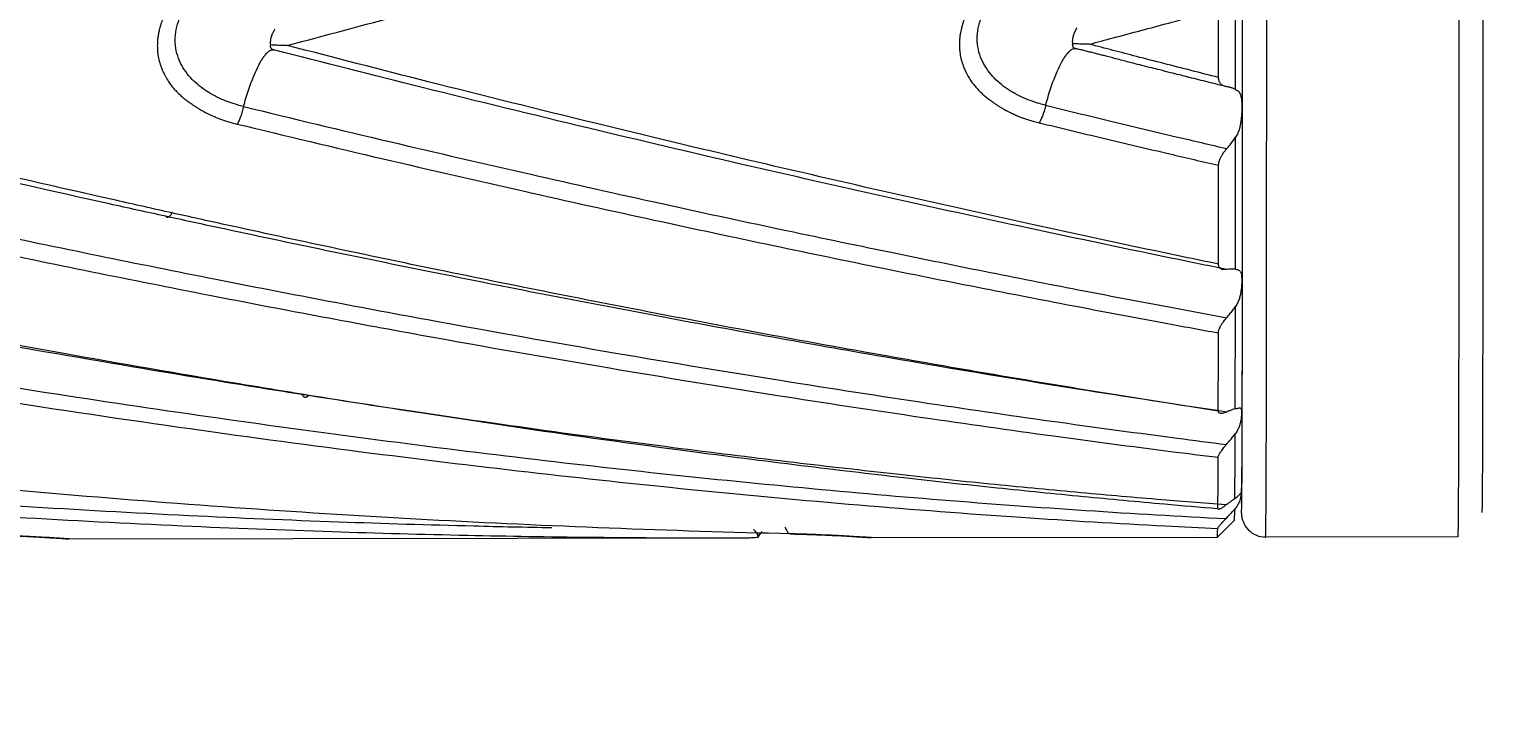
# Model space of a CAD drawing. Extents: x 16539 to 19738, y -91 to 2224.
# Drawn here: x 17738.99 to 17757.2, y 1903.74 to 1912.19 of the extents above; entities that cross this region are included whole.
import ezdxf

# ---------------------------------------------------------------- set-up
doc = ezdxf.new("R2010")
doc.units = 0
doc.header["$LTSCALE"] = 10
doc.header["$MEASUREMENT"] = 0
doc.header["$PDMODE"] = 3
doc.header["$PDSIZE"] = -10
doc.layers.get('0').update_dxf_attribs({"linetype": 'CONTINUOUS'})
doc.layers.get('DEFPOINTS').update_dxf_attribs({"linetype": 'CONTINUOUS'})
doc.layers.add('1', color=7, linetype='CONTINUOUS')
doc.styles.add('Daelim Dimension', font='NanumGothic.ttf')
doc.dimstyles.new('DEFAULT', dxfattribs={"dimscale": 2, "dimtxt": 2, "dimasz": 2, "dimexe": 0, "dimexo": 2, "dimgap": 1, "dimtad": 1, "dimdec": 1, "dimzin": 9, "dimdsep": 46, "dimtxsty": 'Daelim Dimension', "dimcen": 0.5, "dimclrd": 5, "dimclre": 5, "dimclrt": 256, "dimadec": 1, "dimazin": 0, "dimtfac": 1, "dimtdec": 1, "dimtix": 1, "dimtmove": 0, "dimatfit": 3, "dimfxl": 1, "dimtolj": 1, "dimtzin": 1, "dimlwd": 9, "dimlwe": 9, "dimarcsym": 0})

# ---------------------------------------------------------------- blocks, each defined once
blk = doc.blocks.new('*D22')
at = {"color": 5, "lineweight": 9, "ltscale": 0.5, "transparency": 16777216}
for p, q in [((17622.78, 2064.783), (18054.86, 2064.783)), ((18052.86, 1462.432), (18052.86, 2056.783)), ((17517.576, 1454.432), (18054.86, 1454.432))]:
    blk.add_line(p, q, dxfattribs=at)
at = {"color": 5, "ltscale": 0.5, "transparency": 16777216}
for points in [[(18051.527, 2056.783), (18054.193, 2056.783), (18052.86, 2064.783)], [(18051.527, 1462.432), (18054.193, 1462.432), (18052.86, 1454.432)]]:
    blk.add_solid(points, dxfattribs=at)
at = {"layer": 'DEFPOINTS', "color": 0, "ltscale": 0.5, "transparency": 16777216}
for p in [(17618.78, 2064.783), (18052.86, 2064.783), (17513.576, 1454.432)]:
    blk.add_point(p, dxfattribs=at)
at = {"color": 7, "ltscale": 0.5, "transparency": 16777216, "insert": (18039.973, 1759.608), "char_height": 20, "attachment_point": 5, "rotation": 90, "style": 'Daelim Dimension'}
blk.add_mtext('\\A1;610', dxfattribs=at)
blk = doc.blocks.new('*D25')
at = {"color": 5, "lineweight": 9, "ltscale": 0.5, "transparency": 16777216}
for p, q in [((17262.108, 1902.579), (17262.108, 1410.458)), ((17757.109, 1902.161), (17757.109, 1410.458)), ((17270.108, 1412.458), (17749.109, 1412.458))]:
    blk.add_line(p, q, dxfattribs=at)
at = {"color": 5, "ltscale": 0.5, "transparency": 16777216}
for points in [[(17270.108, 1413.791), (17270.108, 1411.125), (17262.108, 1412.458)], [(17749.109, 1413.791), (17749.109, 1411.125), (17757.109, 1412.458)]]:
    blk.add_solid(points, dxfattribs=at)
at = {"layer": 'DEFPOINTS', "color": 0, "ltscale": 0.5, "transparency": 16777216}
for p in [(17262.108, 1906.579), (17757.109, 1906.161), (17757.109, 1412.458)]:
    blk.add_point(p, dxfattribs=at)
at = {"color": 7, "ltscale": 0.5, "transparency": 16777216, "insert": (17509.609, 1425.345), "char_height": 20, "attachment_point": 5, "style": 'Daelim Dimension'}
blk.add_mtext('\\A1;495', dxfattribs=at)
blk = doc.blocks.new('*D27')
at = {"color": 5, "lineweight": 9, "ltscale": 0.5, "transparency": 16777216}
for p, q in [((17546.676, 2064.9), (17895.751, 2064.9)), ((17893.751, 1615.973), (17893.751, 2056.9)), ((17517.701, 1607.973), (17895.751, 1607.973))]:
    blk.add_line(p, q, dxfattribs=at)
at = {"color": 5, "ltscale": 0.5, "transparency": 16777216}
for points in [[(17892.418, 2056.9), (17895.085, 2056.9), (17893.751, 2064.9)], [(17892.418, 1615.973), (17895.085, 1615.973), (17893.751, 1607.973)]]:
    blk.add_solid(points, dxfattribs=at)
at = {"layer": 'DEFPOINTS', "color": 0, "ltscale": 0.5, "transparency": 16777216}
for p in [(17542.676, 2064.9), (17893.751, 2064.9), (17513.701, 1607.973)]:
    blk.add_point(p, dxfattribs=at)
at = {"color": 7, "ltscale": 0.5, "transparency": 16777216, "insert": (17880.979, 1836.436), "char_height": 20, "attachment_point": 5, "rotation": 90, "style": 'Daelim Dimension'}
blk.add_mtext('\\A1;457', dxfattribs=at)

msp = doc.modelspace()

# ---------------------------------------------------------------- linework, layer by layer
at = {"layer": '1', "color": 7, "linetype": 'Continuous', "lineweight": 18}
for p, q in [((17753.81, 1905.856), (17754.021, 1906.068)), ((17749.492, 1905.849), (17753.81, 1905.856)), ((17754.409, 1905.857), (17754.41, 1905.856)), ((17756.81, 1905.86), (17754.41, 1905.856)), ((17739.492, 1905.833), (17747.87, 1905.846))]:
    msp.add_line(p, q, dxfattribs=at)
for centre, major_axis, ratio, start_param, end_param in [((17754.376, 1926.856), (-0.033, 21), 0.00156, 3.141593, 6.276937), ((17756.776, 1926.86), (0.033, -21), 0.00156, 0.004399, 3.141593), ((17754.076, 1926.856), (-0.033, 20.7), 0.00156, 3.141593, 6.276937), ((17757.076, 1926.861), (-0.033, 20.7), 0.00156, 3.145991, 6.283185), ((17754.076, 1926.856), (0.033, -20.576), 0.00156, 6.146373, 9.287966), ((17753.988, 1926.856), (0.033, -20.788), 0.00156, 0.735309, 0.835482), ((17753.776, 1926.855), (0.033, -21), 0.00156, 0.756829, 0.813962), ((17741.862, 1911.206), (0.184, 0.727), 0.256178, 0.784707, 1.177406), ((17751.862, 1911.222), (0.184, 0.727), 0.256178, 0.784707, 1.177406), ((17753.988, 1926.856), (0.033, -20.788), 0.00156, 0.555708, 0.691422), ((17753.776, 1926.855), (0.033, -21), 0.00156, 0.577401, 0.677433), ((17753.988, 1926.856), (0.033, -20.788), 0.00156, 0.367383, 0.511664), ((17753.776, 1926.855), (0.033, -21), 0.00156, 0.389505, 0.497727), ((17753.988, 1926.856), (0.033, -20.788), 0.00156, 0.160511, 0.322926), ((17753.776, 1926.855), (0.033, -21), 0.00156, 0.183533, 0.309091), ((17753.988, 1926.856), (0.033, -20.788), 0.00156, 6.283183, 6.398319), ((17754.076, 1926.856), (0.033, -20.7), 0.00156, 6.276937, 6.283185), ((17754.409, 1906.156), (0, 0.3), 0.999999, 1.570796, 3.141593), ((17757.076, 1926.861), (0.033, -20.7), 0.00156, 0, 0.004399), ((17753.776, 1926.855), (0.033, -21), 0.00156, 6.283183, 6.384675), ((17756.776, 1926.86), (0.033, -21), 0.00156, 0, 0.004399)]:
    msp.add_ellipse(centre, major_axis=major_axis, ratio=ratio, start_param=start_param, end_param=end_param, dxfattribs=at)
for points, knots in [([(17742.212, 1911.988), (17743.169, 1912.241), (17745.294, 1912.819), (17748.646, 1913.781), (17751.559, 1914.67), (17753.302, 1915.225), (17753.822, 1915.393)], [0, 0, 0, 0, 0.246875, 0.548591, 0.865402, 1, 1, 1, 1]), ([(17732.056, 1912.175), (17732.687, 1912.342), (17734.164, 1912.742), (17736.416, 1913.374), (17738.741, 1914.054), (17740.709, 1914.652), (17741.899, 1915.024), (17742.388, 1915.178)], [0, 0, 0, 0, 0.183064, 0.428093, 0.653678, 0.857908, 1, 1, 1, 1]), ([(17732.212, 1911.972), (17732.818, 1912.132), (17734.268, 1912.523), (17736.495, 1913.145), (17738.82, 1913.823), (17740.788, 1914.419), (17741.979, 1914.79), (17742.467, 1914.944)], [0, 0, 0, 0, 0.176919, 0.423822, 0.651133, 0.856925, 1, 1, 1, 1]), ([(17741.588, 1913.035), (17741.583, 1913.034), (17741.572, 1913.031), (17741.555, 1913.026), (17741.537, 1913.021), (17741.518, 1913.015), (17741.498, 1913.008), (17741.477, 1913.001), (17741.455, 1912.993), (17741.432, 1912.984), (17741.38, 1912.964), (17741.314, 1912.935), (17741.242, 1912.899), (17741.193, 1912.872), (17741.156, 1912.85), (17741.125, 1912.831), (17741.101, 1912.816), (17741.083, 1912.803), (17741.062, 1912.789), (17741.029, 1912.764), (17740.975, 1912.721), (17740.922, 1912.673), (17740.875, 1912.625), (17740.84, 1912.587), (17740.807, 1912.549), (17740.775, 1912.508), (17740.745, 1912.468), (17740.721, 1912.43), (17740.703, 1912.4), (17740.691, 1912.379), (17740.684, 1912.366), (17740.679, 1912.357), (17740.675, 1912.348), (17740.67, 1912.337), (17740.664, 1912.325), (17740.658, 1912.311), (17740.652, 1912.297), (17740.646, 1912.282), (17740.64, 1912.265), (17740.634, 1912.248), (17740.629, 1912.229), (17740.62, 1912.199), (17740.61, 1912.157), (17740.6, 1912.104), (17740.594, 1912.051), (17740.591, 1911.997), (17740.592, 1911.944), (17740.597, 1911.881), (17740.609, 1911.811), (17740.626, 1911.754), (17740.64, 1911.716), (17740.648, 1911.696), (17740.658, 1911.673), (17740.67, 1911.646), (17740.684, 1911.617), (17740.705, 1911.578), (17740.733, 1911.532), (17740.768, 1911.485), (17740.802, 1911.444), (17740.838, 1911.406), (17740.875, 1911.37), (17740.915, 1911.335), (17740.95, 1911.308), (17740.978, 1911.287), (17741, 1911.271), (17741.025, 1911.253), (17741.053, 1911.234), (17741.084, 1911.214), (17741.118, 1911.193), (17741.166, 1911.166), (17741.222, 1911.136), (17741.282, 1911.108), (17741.329, 1911.088), (17741.363, 1911.075), (17741.39, 1911.065), (17741.415, 1911.056), (17741.44, 1911.048), (17741.468, 1911.039), (17741.496, 1911.031), (17741.526, 1911.023), (17741.556, 1911.015), (17741.578, 1911.01), (17741.588, 1911.008)], [0, 0, 0, 0, 0.004514, 0.009374, 0.01458, 0.020132, 0.026031, 0.032276, 0.038866, 0.045804, 0.053088, 0.085455, 0.107841, 0.122464, 0.135079, 0.145681, 0.154268, 0.160837, 0.165387, 0.177475, 0.198594, 0.228734, 0.245733, 0.262544, 0.279172, 0.295623, 0.314343, 0.329689, 0.341652, 0.350224, 0.355402, 0.357181, 0.361164, 0.365541, 0.370312, 0.375477, 0.381037, 0.386991, 0.393338, 0.40008, 0.407214, 0.414742, 0.435077, 0.455095, 0.4748, 0.495326, 0.515843, 0.536354, 0.566784, 0.597197, 0.603981, 0.612082, 0.621502, 0.632239, 0.644297, 0.657674, 0.681353, 0.702169, 0.720118, 0.737708, 0.755245, 0.772728, 0.790157, 0.79804, 0.806851, 0.816589, 0.827258, 0.838858, 0.851391, 0.864858, 0.889715, 0.909585, 0.924468, 0.934367, 0.941583, 0.949081, 0.956861, 0.964924, 0.973269, 0.981897, 0.990807, 1, 1, 1, 1]), ([(17751.588, 1913.051), (17751.583, 1913.05), (17751.572, 1913.047), (17751.555, 1913.042), (17751.537, 1913.037), (17751.518, 1913.031), (17751.498, 1913.024), (17751.477, 1913.017), (17751.455, 1913.009), (17751.431, 1913), (17751.38, 1912.98), (17751.314, 1912.951), (17751.242, 1912.915), (17751.193, 1912.887), (17751.156, 1912.866), (17751.125, 1912.847), (17751.101, 1912.831), (17751.083, 1912.819), (17751.062, 1912.805), (17751.029, 1912.78), (17750.975, 1912.737), (17750.922, 1912.689), (17750.875, 1912.641), (17750.84, 1912.603), (17750.807, 1912.565), (17750.775, 1912.524), (17750.745, 1912.483), (17750.721, 1912.446), (17750.703, 1912.416), (17750.691, 1912.395), (17750.684, 1912.382), (17750.679, 1912.372), (17750.675, 1912.364), (17750.67, 1912.353), (17750.664, 1912.341), (17750.658, 1912.327), (17750.652, 1912.313), (17750.646, 1912.298), (17750.64, 1912.281), (17750.634, 1912.264), (17750.629, 1912.245), (17750.62, 1912.214), (17750.61, 1912.172), (17750.6, 1912.12), (17750.594, 1912.067), (17750.591, 1912.013), (17750.592, 1911.959), (17750.597, 1911.897), (17750.609, 1911.827), (17750.626, 1911.77), (17750.64, 1911.732), (17750.648, 1911.712), (17750.658, 1911.688), (17750.67, 1911.662), (17750.684, 1911.633), (17750.705, 1911.594), (17750.733, 1911.548), (17750.768, 1911.501), (17750.802, 1911.46), (17750.838, 1911.422), (17750.875, 1911.386), (17750.915, 1911.351), (17750.95, 1911.324), (17750.978, 1911.303), (17751, 1911.287), (17751.025, 1911.269), (17751.053, 1911.25), (17751.084, 1911.23), (17751.118, 1911.209), (17751.166, 1911.182), (17751.222, 1911.152), (17751.282, 1911.124), (17751.329, 1911.104), (17751.363, 1911.09), (17751.39, 1911.081), (17751.415, 1911.072), (17751.44, 1911.064), (17751.468, 1911.055), (17751.496, 1911.047), (17751.526, 1911.039), (17751.556, 1911.031), (17751.578, 1911.026), (17751.588, 1911.024)], [0, 0, 0, 0, 0.004514, 0.009375, 0.014582, 0.020134, 0.026033, 0.032277, 0.038868, 0.045804, 0.053088, 0.085462, 0.107841, 0.122459, 0.135072, 0.145673, 0.15426, 0.160832, 0.165387, 0.177473, 0.198593, 0.228734, 0.245734, 0.262544, 0.279172, 0.295623, 0.314343, 0.329689, 0.341652, 0.350224, 0.355402, 0.357182, 0.361164, 0.365541, 0.370312, 0.375478, 0.381037, 0.386991, 0.393339, 0.40008, 0.407215, 0.414743, 0.435078, 0.455095, 0.4748, 0.495326, 0.515844, 0.536354, 0.566785, 0.597198, 0.603981, 0.612083, 0.621502, 0.63224, 0.644297, 0.657675, 0.681353, 0.702169, 0.720119, 0.737709, 0.755245, 0.772729, 0.790159, 0.79804, 0.806849, 0.816587, 0.827256, 0.838857, 0.851391, 0.864859, 0.8897, 0.909565, 0.924453, 0.934368, 0.941587, 0.949088, 0.95687, 0.964933, 0.973278, 0.981904, 0.990811, 1, 1, 1, 1]), ([(17742.056, 1912.191), (17742.054, 1912.187), (17742.051, 1912.181), (17742.046, 1912.171), (17742.041, 1912.162), (17742.035, 1912.152), (17742.03, 1912.143), (17742.026, 1912.135), (17742.023, 1912.127), (17742.019, 1912.119), (17742.016, 1912.111), (17742.013, 1912.101), (17742.01, 1912.091), (17742.006, 1912.078), (17742.003, 1912.065), (17742.001, 1912.052), (17742, 1912.039), (17741.999, 1912.027), (17741.999, 1912.016), (17742, 1912.004), (17742.001, 1911.997), (17742.002, 1911.994)], [0, 0, 0, 0, 0.049251, 0.099241, 0.149968, 0.201427, 0.253616, 0.290015, 0.328635, 0.369542, 0.412796, 0.458445, 0.50653, 0.574246, 0.640057, 0.704041, 0.766287, 0.826891, 0.885963, 0.943622, 1, 1, 1, 1]), ([(17752.055, 1912.205), (17752.054, 1912.203), (17752.051, 1912.199), (17752.047, 1912.193), (17752.043, 1912.186), (17752.039, 1912.178), (17752.035, 1912.171), (17752.031, 1912.163), (17752.027, 1912.154), (17752.024, 1912.146), (17752.02, 1912.137), (17752.017, 1912.127), (17752.013, 1912.117), (17752.01, 1912.106), (17752.007, 1912.094), (17752.004, 1912.081), (17752.001, 1912.068), (17752, 1912.055), (17751.999, 1912.043), (17751.999, 1912.032), (17752, 1912.02), (17752.001, 1912.013), (17752.002, 1912.01)], [0, 0, 0, 0, 0.034927, 0.071027, 0.108346, 0.146923, 0.186798, 0.228004, 0.270576, 0.314541, 0.359925, 0.406751, 0.455035, 0.504793, 0.572792, 0.638855, 0.703066, 0.76552, 0.826319, 0.885579, 0.943427, 1, 1, 1, 1]), ([(17742.395, 1907.634), (17742.087, 1907.682), (17741.071, 1907.845), (17739.308, 1908.142), (17737.089, 1908.542), (17734.813, 1908.98), (17732.507, 1909.45), (17730.143, 1909.958), (17727.642, 1910.524), (17724.931, 1911.17), (17723.041, 1911.645), (17722.056, 1911.899)], [0, 0, 0, 0, 0.045818, 0.150905, 0.261359, 0.374167, 0.487164, 0.601399, 0.722497, 0.855195, 1, 1, 1, 1]), ([(17742.479, 1907.624), (17742.171, 1907.674), (17741.154, 1907.841), (17739.391, 1908.146), (17737.171, 1908.557), (17734.894, 1909.004), (17732.587, 1909.484), (17730.222, 1910.002), (17727.721, 1910.579), (17725.035, 1911.23), (17723.172, 1911.705), (17722.212, 1911.956)], [0, 0, 0, 0, 0.045991, 0.151478, 0.262351, 0.375586, 0.489011, 0.60368, 0.725237, 0.858439, 1, 1, 1, 1]), ([(17740.697, 1909.857), (17740.463, 1909.908), (17739.508, 1910.117), (17737.919, 1910.478), (17735.996, 1910.931), (17734.278, 1911.351), (17732.988, 1911.675), (17732.263, 1911.861), (17732.056, 1911.915)], [0, 0, 0, 0, 0.081409, 0.332064, 0.552096, 0.748885, 0.928247, 1, 1, 1, 1]), ([(17740.777, 1909.899), (17740.543, 1909.951), (17739.587, 1910.165), (17737.998, 1910.531), (17736.075, 1910.993), (17734.357, 1911.419), (17733.091, 1911.743), (17732.393, 1911.925), (17732.212, 1911.972)], [0, 0, 0, 0, 0.082144, 0.335062, 0.55708, 0.755645, 0.936626, 1, 1, 1, 1]), ([(17741.861, 1911.754), (17741.862, 1911.757), (17741.865, 1911.763), (17741.87, 1911.771), (17741.875, 1911.779), (17741.879, 1911.787), (17741.884, 1911.794), (17741.888, 1911.801), (17741.893, 1911.809), (17741.897, 1911.815), (17741.901, 1911.822), (17741.906, 1911.828), (17741.91, 1911.834), (17741.914, 1911.84), (17741.918, 1911.846), (17741.922, 1911.852), (17741.926, 1911.857), (17741.93, 1911.862), (17741.934, 1911.867), (17741.938, 1911.871), (17741.942, 1911.876), (17741.945, 1911.88), (17741.949, 1911.884), (17741.952, 1911.888), (17741.956, 1911.892), (17741.959, 1911.895), (17741.963, 1911.898), (17741.969, 1911.904), (17741.978, 1911.912), (17741.989, 1911.92), (17742, 1911.926), (17742.01, 1911.93), (17742.019, 1911.933), (17742.028, 1911.935), (17742.035, 1911.935), (17742.043, 1911.934), (17742.049, 1911.933), (17742.054, 1911.931), (17742.056, 1911.93)], [0, 0, 0, 0, 0.021565, 0.042971, 0.064217, 0.085297, 0.106209, 0.12695, 0.147517, 0.167907, 0.188117, 0.208144, 0.227988, 0.247644, 0.267112, 0.286389, 0.305474, 0.324364, 0.343059, 0.361557, 0.379856, 0.397956, 0.415855, 0.433553, 0.451049, 0.468342, 0.485431, 0.502317, 0.563274, 0.621695, 0.67758, 0.730943, 0.781807, 0.830205, 0.876175, 0.919765, 0.961022, 1, 1, 1, 1]), ([(17742.002, 1911.994), (17742.001, 1911.993), (17742.001, 1911.991), (17742, 1911.987), (17742, 1911.984), (17741.999, 1911.981), (17741.999, 1911.978), (17741.999, 1911.975), (17742, 1911.972), (17742, 1911.969), (17742.001, 1911.966), (17742.002, 1911.963), (17742.003, 1911.961), (17742.005, 1911.958), (17742.006, 1911.956), (17742.008, 1911.953), (17742.011, 1911.95), (17742.016, 1911.947), (17742.021, 1911.943), (17742.026, 1911.94), (17742.032, 1911.937), (17742.038, 1911.935), (17742.044, 1911.933), (17742.049, 1911.932), (17742.054, 1911.931), (17742.056, 1911.93)], [0, 0, 0, 0, 0.029987, 0.060314, 0.091002, 0.122073, 0.153547, 0.185445, 0.217785, 0.250584, 0.28386, 0.317627, 0.351903, 0.386699, 0.422031, 0.457911, 0.494352, 0.574835, 0.650184, 0.720465, 0.785771, 0.846222, 0.901961, 0.953155, 1, 1, 1, 1]), ([(17753.924, 1909.194), (17753.716, 1909.236), (17752.894, 1909.404), (17751.475, 1909.702), (17749.669, 1910.097), (17747.84, 1910.512), (17745.916, 1910.966), (17743.974, 1911.441), (17742.667, 1911.773), (17742.056, 1911.93)], [0, 0, 0, 0, 0.052695, 0.208304, 0.35935, 0.509519, 0.670532, 0.845585, 1, 1, 1, 1]), ([(17753.822, 1909.26), (17753.675, 1909.291), (17752.913, 1909.449), (17751.555, 1909.74), (17749.748, 1910.143), (17747.919, 1910.566), (17745.994, 1911.028), (17744.077, 1911.505), (17742.798, 1911.835), (17742.212, 1911.988)], [0, 0, 0, 0, 0.038112, 0.19721, 0.351641, 0.505177, 0.6698, 0.848777, 1, 1, 1, 1]), ([(17751.861, 1911.77), (17751.862, 1911.773), (17751.866, 1911.779), (17751.871, 1911.788), (17751.875, 1911.796), (17751.88, 1911.804), (17751.885, 1911.812), (17751.89, 1911.82), (17751.894, 1911.827), (17751.899, 1911.834), (17751.903, 1911.841), (17751.908, 1911.848), (17751.912, 1911.854), (17751.917, 1911.86), (17751.921, 1911.866), (17751.926, 1911.872), (17751.93, 1911.878), (17751.934, 1911.883), (17751.938, 1911.888), (17751.943, 1911.893), (17751.947, 1911.897), (17751.951, 1911.902), (17751.955, 1911.906), (17751.959, 1911.91), (17751.962, 1911.914), (17751.97, 1911.921), (17751.98, 1911.929), (17751.993, 1911.938), (17752.005, 1911.944), (17752.016, 1911.948), (17752.026, 1911.95), (17752.034, 1911.951), (17752.042, 1911.95), (17752.049, 1911.949), (17752.053, 1911.947), (17752.055, 1911.946)], [0, 0, 0, 0, 0.022523, 0.04493, 0.067217, 0.08938, 0.111414, 0.133318, 0.155086, 0.176715, 0.198204, 0.219547, 0.240743, 0.261788, 0.28268, 0.303416, 0.323994, 0.344411, 0.364666, 0.384756, 0.404679, 0.424433, 0.444018, 0.463431, 0.48267, 0.501735, 0.574381, 0.642542, 0.706258, 0.765596, 0.82064, 0.871492, 0.918261, 0.961059, 1, 1, 1, 1]), ([(17752.002, 1912.01), (17752.001, 1912.009), (17752.001, 1912.006), (17752, 1912.003), (17752, 1912), (17751.999, 1911.997), (17751.999, 1911.994), (17751.999, 1911.991), (17752, 1911.988), (17752, 1911.985), (17752.001, 1911.982), (17752.002, 1911.979), (17752.003, 1911.977), (17752.004, 1911.974), (17752.006, 1911.972), (17752.008, 1911.969), (17752.01, 1911.966), (17752.014, 1911.963), (17752.018, 1911.96), (17752.024, 1911.957), (17752.03, 1911.954), (17752.036, 1911.952), (17752.04, 1911.95), (17752.045, 1911.949), (17752.048, 1911.948), (17752.051, 1911.947), (17752.054, 1911.947), (17752.055, 1911.946), (17752.055, 1911.946)], [0, 0, 0, 0, 0.030092, 0.060545, 0.09138, 0.122618, 0.154277, 0.186375, 0.218929, 0.251955, 0.285467, 0.31948, 0.354008, 0.389062, 0.424656, 0.460799, 0.497502, 0.559245, 0.621738, 0.685145, 0.749628, 0.800338, 0.846017, 0.886693, 0.922392, 0.953148, 0.979, 1, 1, 1, 1]), ([(17753.925, 1911.472), (17753.886, 1911.482), (17753.809, 1911.501), (17753.692, 1911.53), (17753.575, 1911.56), (17753.482, 1911.583), (17753.402, 1911.603), (17753.324, 1911.623), (17753.216, 1911.65), (17753.102, 1911.679), (17752.983, 1911.709), (17752.872, 1911.737), (17752.769, 1911.763), (17752.654, 1911.793), (17752.553, 1911.819), (17752.456, 1911.844), (17752.394, 1911.86), (17752.339, 1911.874), (17752.284, 1911.888), (17752.229, 1911.902), (17752.171, 1911.917), (17752.113, 1911.932), (17752.075, 1911.941), (17752.055, 1911.946)], [0, 0, 0, 0, 0.062493, 0.124986, 0.187477, 0.249966, 0.274265, 0.31593, 0.374958, 0.446792, 0.499948, 0.565759, 0.62493, 0.663805, 0.749922, 0.786147, 0.819052, 0.848639, 0.87491, 0.906247, 0.937538, 0.968787, 1, 1, 1, 1]), ([(17748.496, 1905.896), (17746.983, 1905.932), (17745.47, 1905.991), (17742.445, 1906.154), (17740.934, 1906.259), (17737.913, 1906.516), (17736.405, 1906.669), (17733.392, 1907.023), (17731.888, 1907.225), (17728.887, 1907.683), (17727.39, 1907.938), (17724.404, 1908.508), (17722.915, 1908.822), (17720.693, 1909.342), (17719.953, 1909.523), (17718.478, 1909.904), (17717.743, 1910.103), (17716.276, 1910.521), (17715.545, 1910.739), (17714.088, 1911.197), (17713.363, 1911.436), (17712.641, 1911.686)], [0, 0, 0, 0, 0.125, 0.125, 0.25, 0.25, 0.375, 0.375, 0.5, 0.5, 0.625, 0.625, 0.75, 0.75, 0.8125, 0.8125, 0.875, 0.875, 0.9375, 0.9375, 1, 1, 1, 1]), ([(17753.925, 1911.472), (17753.911, 1911.474), (17753.898, 1911.478), (17753.88, 1911.486), (17753.875, 1911.489), (17753.864, 1911.496), (17753.859, 1911.501), (17753.845, 1911.514), (17753.837, 1911.526), (17753.829, 1911.546), (17753.827, 1911.554), (17753.824, 1911.57), (17753.823, 1911.579), (17753.823, 1911.588)], [0, 0, 0, 0, 0.25, 0.25, 0.375, 0.375, 0.5, 0.5, 0.75, 0.75, 0.875, 0.875, 1, 1, 1, 1]), ([(17754.035, 1911.439), (17754.052, 1911.43), (17754.066, 1911.42), (17754.081, 1911.402), (17754.085, 1911.396), (17754.093, 1911.382), (17754.096, 1911.374), (17754.104, 1911.349), (17754.107, 1911.33), (17754.111, 1911.288), (17754.112, 1911.265), (17754.113, 1911.212), (17754.113, 1911.184), (17754.11, 1911.124), (17754.108, 1911.092), (17754.101, 1911.041), (17754.099, 1911.024), (17754.092, 1910.988), (17754.088, 1910.97), (17754.08, 1910.942), (17754.077, 1910.933), (17754.071, 1910.914), (17754.067, 1910.905), (17754.055, 1910.877), (17754.046, 1910.859), (17754.035, 1910.842)], [0, 0, 0, 0, 0.125, 0.125, 0.1875, 0.1875, 0.25, 0.25, 0.375, 0.375, 0.5, 0.5, 0.625, 0.625, 0.75, 0.75, 0.8125, 0.8125, 0.875, 0.875, 0.90625, 0.90625, 0.9375, 0.9375, 1, 1, 1, 1]), ([(17731.667, 1911.21), (17732.825, 1910.927), (17735.065, 1910.397), (17738.284, 1909.688), (17741.225, 1909.085), (17743.867, 1908.581), (17746.22, 1908.162), (17748.304, 1907.817), (17750.149, 1907.531), (17751.791, 1907.293), (17753.026, 1907.126), (17753.717, 1907.037), (17753.921, 1907.011)], [0, 0, 0, 0, 0.155441, 0.300724, 0.432433, 0.550921, 0.656405, 0.74974, 0.832356, 0.906137, 0.972262, 1, 1, 1, 1]), ([(17741.667, 1911.226), (17742.273, 1911.078), (17743.466, 1910.791), (17745.199, 1910.389), (17746.821, 1910.027), (17748.312, 1909.704), (17749.684, 1909.418), (17750.949, 1909.161), (17752.118, 1908.932), (17753.099, 1908.745), (17753.691, 1908.635), (17753.924, 1908.592)], [0, 0, 0, 0, 0.14815, 0.291721, 0.423638, 0.544917, 0.65653, 0.759437, 0.854664, 0.94295, 1, 1, 1, 1]), ([(17751.667, 1911.242), (17751.932, 1911.177), (17752.474, 1911.045), (17753.227, 1910.865), (17753.715, 1910.751), (17753.925, 1910.701)], [0, 0, 0, 0, 0.352668, 0.720119, 1, 1, 1, 1]), ([(17721.588, 1910.976), (17722.914, 1910.654), (17725.47, 1910.057), (17729.138, 1909.27), (17732.491, 1908.609), (17735.529, 1908.061), (17738.285, 1907.608), (17740.789, 1907.233), (17743.072, 1906.924), (17745.199, 1906.666), (17747.268, 1906.443), (17749.318, 1906.254), (17751.291, 1906.103), (17752.78, 1906.013), (17753.595, 1905.974), (17753.813, 1905.964)], [0, 0, 0, 0, 0.122159, 0.235508, 0.338434, 0.431849, 0.516706, 0.593986, 0.664638, 0.729448, 0.792795, 0.858636, 0.922355, 0.979223, 1, 1, 1, 1]), ([(17731.588, 1910.992), (17732.746, 1910.71), (17734.987, 1910.185), (17738.205, 1909.483), (17741.146, 1908.886), (17743.787, 1908.388), (17746.139, 1907.976), (17748.222, 1907.636), (17750.066, 1907.356), (17751.707, 1907.123), (17752.936, 1906.961), (17753.62, 1906.875), (17753.818, 1906.851)], [0, 0, 0, 0, 0.155562, 0.300959, 0.432771, 0.551353, 0.65692, 0.750329, 0.83301, 0.906849, 0.973025, 1, 1, 1, 1]), ([(17741.588, 1911.008), (17742.194, 1910.86), (17743.388, 1910.576), (17745.121, 1910.177), (17746.743, 1909.818), (17748.233, 1909.499), (17749.605, 1909.215), (17750.869, 1908.962), (17752.038, 1908.735), (17753.011, 1908.552), (17753.596, 1908.444), (17753.821, 1908.403)], [0, 0, 0, 0, 0.148419, 0.292252, 0.42441, 0.54591, 0.657727, 0.760822, 0.856223, 0.94467, 1, 1, 1, 1]), ([(17751.588, 1911.024), (17751.854, 1910.959), (17752.396, 1910.828), (17753.141, 1910.652), (17753.62, 1910.54), (17753.823, 1910.493)], [0, 0, 0, 0, 0.356506, 0.727967, 1, 1, 1, 1]), ([(17753.823, 1910.493), (17753.823, 1910.507), (17753.825, 1910.522), (17753.832, 1910.548), (17753.835, 1910.557), (17753.842, 1910.575), (17753.846, 1910.584), (17753.853, 1910.598), (17753.855, 1910.603), (17753.861, 1910.612), (17753.869, 1910.626), (17753.878, 1910.64), (17753.89, 1910.658), (17753.897, 1910.667), (17753.911, 1910.684), (17753.918, 1910.693), (17753.925, 1910.701)], [0, 0, 0, 0, 0.25, 0.25, 0.375, 0.375, 0.5, 0.5, 0.5625, 0.5625, 0.625, 0.75, 0.75, 0.875, 0.875, 1, 1, 1, 1]), ([(17753.922, 1907.416), (17753.303, 1907.508), (17751.844, 1907.732), (17749.476, 1908.127), (17746.791, 1908.612), (17744.064, 1909.144), (17742.023, 1909.569), (17740.919, 1909.808), (17740.697, 1909.857)], [0, 0, 0, 0, 0.14131, 0.332641, 0.538658, 0.750583, 0.949962, 1, 1, 1, 1]), ([(17753.82, 1907.428), (17753.263, 1907.514), (17751.865, 1907.736), (17749.559, 1908.13), (17746.872, 1908.628), (17744.145, 1909.171), (17742.103, 1909.606), (17740.998, 1909.849), (17740.777, 1909.899)], [0, 0, 0, 0, 0.128889, 0.322988, 0.531985, 0.746976, 0.949239, 1, 1, 1, 1]), ([(17753.924, 1909.194), (17753.91, 1909.192), (17753.897, 1909.191), (17753.879, 1909.193), (17753.874, 1909.194), (17753.863, 1909.197), (17753.858, 1909.199), (17753.844, 1909.207), (17753.836, 1909.214), (17753.828, 1909.228), (17753.826, 1909.234), (17753.823, 1909.246), (17753.822, 1909.252), (17753.822, 1909.26)], [0, 0, 0, 0, 0.25, 0.25, 0.375, 0.375, 0.5, 0.5, 0.75, 0.75, 0.875, 0.875, 1, 1, 1, 1]), ([(17754.034, 1909.196), (17754.051, 1909.194), (17754.065, 1909.19), (17754.08, 1909.183), (17754.084, 1909.18), (17754.092, 1909.172), (17754.095, 1909.168), (17754.103, 1909.154), (17754.106, 1909.142), (17754.11, 1909.113), (17754.111, 1909.095), (17754.112, 1909.055), (17754.111, 1909.033), (17754.109, 1908.984), (17754.106, 1908.957), (17754.101, 1908.92), (17754.1, 1908.912), (17754.097, 1908.897), (17754.096, 1908.889), (17754.091, 1908.865), (17754.087, 1908.849), (17754.079, 1908.824), (17754.076, 1908.815), (17754.07, 1908.798), (17754.066, 1908.79), (17754.054, 1908.764), (17754.045, 1908.747), (17754.033, 1908.73)], [0, 0, 0, 0, 0.125, 0.125, 0.1875, 0.1875, 0.25, 0.25, 0.375, 0.375, 0.5, 0.5, 0.625, 0.625, 0.75, 0.75, 0.78125, 0.78125, 0.8125, 0.8125, 0.875, 0.875, 0.90625, 0.90625, 0.9375, 0.9375, 1, 1, 1, 1]), ([(17753.821, 1908.403), (17753.821, 1908.414), (17753.823, 1908.427), (17753.83, 1908.448), (17753.833, 1908.456), (17753.84, 1908.471), (17753.844, 1908.48), (17753.851, 1908.492), (17753.854, 1908.496), (17753.859, 1908.505), (17753.867, 1908.518), (17753.876, 1908.531), (17753.889, 1908.549), (17753.895, 1908.557), (17753.909, 1908.575), (17753.916, 1908.583), (17753.924, 1908.592)], [0, 0, 0, 0, 0.25, 0.25, 0.375, 0.375, 0.5, 0.5, 0.5625, 0.5625, 0.625, 0.75, 0.75, 0.875, 0.875, 1, 1, 1, 1]), ([(17724.622, 1907.905), (17725.678, 1907.72), (17727.823, 1907.376), (17730.956, 1906.958), (17733.89, 1906.638), (17736.503, 1906.407), (17738.826, 1906.242), (17740.912, 1906.125), (17742.79, 1906.046), (17744.299, 1906), (17745.185, 1905.981), (17745.509, 1905.975)], [0, 0, 0, 0, 0.153103, 0.310326, 0.451592, 0.574826, 0.685184, 0.784332, 0.873403, 0.953756, 1, 1, 1, 1]), ([(17724.536, 1907.723), (17725.592, 1907.541), (17727.739, 1907.203), (17730.874, 1906.795), (17733.809, 1906.484), (17736.423, 1906.262), (17738.746, 1906.105), (17740.833, 1905.996), (17742.711, 1905.923), (17744.407, 1905.878), (17745.941, 1905.853), (17747.078, 1905.846), (17747.705, 1905.846), (17747.871, 1905.846)], [0, 0, 0, 0, 0.137163, 0.278017, 0.404576, 0.51498, 0.613848, 0.702673, 0.782471, 0.854458, 0.919731, 0.978832, 1, 1, 1, 1]), ([(17753.917, 1906.257), (17753.63, 1906.279), (17753.006, 1906.329), (17752.024, 1906.415), (17750.941, 1906.519), (17749.771, 1906.642), (17748.488, 1906.788), (17747.067, 1906.963), (17745.485, 1907.173), (17743.91, 1907.4), (17742.859, 1907.561), (17742.395, 1907.634)], [0, 0, 0, 0, 0.0756, 0.164337, 0.257932, 0.359273, 0.470108, 0.592556, 0.728557, 0.880292, 1, 1, 1, 1]), ([(17753.815, 1906.208), (17753.593, 1906.227), (17753.034, 1906.275), (17752.117, 1906.36), (17751.033, 1906.469), (17749.861, 1906.597), (17748.576, 1906.75), (17747.155, 1906.931), (17745.572, 1907.149), (17743.996, 1907.383), (17742.944, 1907.549), (17742.479, 1907.624)], [0, 0, 0, 0, 0.059367, 0.149663, 0.244902, 0.348022, 0.460803, 0.585401, 0.72379, 0.87819, 1, 1, 1, 1]), ([(17753.922, 1907.416), (17753.908, 1907.41), (17753.895, 1907.406), (17753.877, 1907.401), (17753.871, 1907.4), (17753.86, 1907.398), (17753.855, 1907.398), (17753.841, 1907.399), (17753.834, 1907.401), (17753.825, 1907.408), (17753.823, 1907.411), (17753.82, 1907.419), (17753.82, 1907.423), (17753.82, 1907.428)], [0, 0, 0, 0, 0.25, 0.25, 0.375, 0.375, 0.5, 0.5, 0.75, 0.75, 0.875, 0.875, 1, 1, 1, 1]), ([(17754.031, 1907.455), (17754.049, 1907.46), (17754.062, 1907.463), (17754.077, 1907.467), (17754.081, 1907.467), (17754.089, 1907.467), (17754.092, 1907.467), (17754.1, 1907.464), (17754.103, 1907.459), (17754.107, 1907.445), (17754.108, 1907.435), (17754.109, 1907.416), (17754.109, 1907.409), (17754.108, 1907.393), (17754.108, 1907.385), (17754.106, 1907.358), (17754.104, 1907.337), (17754.097, 1907.301), (17754.095, 1907.289), (17754.088, 1907.262), (17754.084, 1907.248), (17754.076, 1907.227), (17754.073, 1907.219), (17754.067, 1907.204), (17754.063, 1907.197), (17754.051, 1907.173), (17754.042, 1907.158), (17754.03, 1907.142)], [0, 0, 0, 0, 0.125, 0.125, 0.1875, 0.1875, 0.25, 0.25, 0.375, 0.375, 0.5, 0.5, 0.5625, 0.5625, 0.625, 0.625, 0.75, 0.75, 0.8125, 0.8125, 0.875, 0.875, 0.90625, 0.90625, 0.9375, 0.9375, 1, 1, 1, 1]), ([(17753.818, 1906.851), (17753.818, 1906.858), (17753.82, 1906.866), (17753.827, 1906.883), (17753.83, 1906.889), (17753.837, 1906.901), (17753.841, 1906.908), (17753.848, 1906.919), (17753.85, 1906.923), (17753.856, 1906.93), (17753.864, 1906.942), (17753.873, 1906.954), (17753.885, 1906.97), (17753.892, 1906.978), (17753.906, 1906.995), (17753.913, 1907.003), (17753.921, 1907.011)], [0, 0, 0, 0, 0.25, 0.25, 0.375, 0.375, 0.5, 0.5, 0.5625, 0.5625, 0.625, 0.75, 0.75, 0.875, 0.875, 1, 1, 1, 1]), ([(17754.026, 1906.335), (17754.044, 1906.347), (17754.057, 1906.358), (17754.072, 1906.374), (17754.076, 1906.378), (17754.084, 1906.387), (17754.087, 1906.39), (17754.095, 1906.4), (17754.098, 1906.404), (17754.102, 1906.406), (17754.103, 1906.405), (17754.104, 1906.399), (17754.104, 1906.396), (17754.103, 1906.388), (17754.103, 1906.384), (17754.101, 1906.369), (17754.099, 1906.356), (17754.093, 1906.332), (17754.09, 1906.323), (17754.083, 1906.303), (17754.079, 1906.293), (17754.072, 1906.276), (17754.069, 1906.27), (17754.062, 1906.258), (17754.059, 1906.251), (17754.047, 1906.232), (17754.037, 1906.219), (17754.025, 1906.206)], [0, 0, 0, 0, 0.125, 0.125, 0.1875, 0.1875, 0.25, 0.25, 0.375, 0.375, 0.5, 0.5, 0.5625, 0.5625, 0.625, 0.625, 0.75, 0.75, 0.8125, 0.8125, 0.875, 0.875, 0.90625, 0.90625, 0.9375, 0.9375, 1, 1, 1, 1]), ([(17753.917, 1906.257), (17753.903, 1906.247), (17753.89, 1906.237), (17753.866, 1906.221), (17753.856, 1906.215), (17753.842, 1906.208), (17753.837, 1906.206), (17753.83, 1906.203), (17753.826, 1906.202), (17753.821, 1906.201), (17753.819, 1906.202), (17753.816, 1906.204), (17753.815, 1906.206), (17753.815, 1906.208)], [0, 0, 0, 0, 0.25, 0.25, 0.5, 0.5, 0.625, 0.625, 0.75, 0.75, 0.875, 0.875, 1, 1, 1, 1]), ([(17753.813, 1905.964), (17753.813, 1905.966), (17753.815, 1905.97), (17753.822, 1905.98), (17753.824, 1905.984), (17753.831, 1905.993), (17753.835, 1905.998), (17753.842, 1906.006), (17753.845, 1906.009), (17753.85, 1906.015), (17753.858, 1906.025), (17753.867, 1906.035), (17753.88, 1906.049), (17753.887, 1906.057), (17753.901, 1906.072), (17753.908, 1906.079), (17753.915, 1906.087)], [0, 0, 0, 0, 0.25, 0.25, 0.375, 0.375, 0.5, 0.5, 0.5625, 0.5625, 0.625, 0.75, 0.75, 0.875, 0.875, 1, 1, 1, 1]), ([(17748.026, 1905.949), (17748.028, 1905.947), (17748.032, 1905.943), (17748.037, 1905.938), (17748.043, 1905.932), (17748.047, 1905.927), (17748.052, 1905.921), (17748.056, 1905.916), (17748.06, 1905.912), (17748.063, 1905.907), (17748.067, 1905.903), (17748.069, 1905.898), (17748.072, 1905.893), (17748.076, 1905.888), (17748.079, 1905.882), (17748.081, 1905.876), (17748.082, 1905.871), (17748.083, 1905.866), (17748.083, 1905.862), (17748.082, 1905.858), (17748.081, 1905.856), (17748.081, 1905.855)], [0, 0, 0, 0, 0.052645, 0.103967, 0.153964, 0.202637, 0.249988, 0.296019, 0.340734, 0.384139, 0.426242, 0.467052, 0.506582, 0.574292, 0.640091, 0.70406, 0.76629, 0.826883, 0.885948, 0.943609, 1, 1, 1, 1]), ([(17748.081, 1905.855), (17748.081, 1905.856), (17748.082, 1905.857), (17748.082, 1905.859), (17748.083, 1905.861), (17748.083, 1905.863), (17748.083, 1905.865), (17748.083, 1905.867), (17748.083, 1905.87), (17748.082, 1905.872), (17748.081, 1905.875), (17748.08, 1905.878), (17748.079, 1905.881), (17748.078, 1905.884), (17748.076, 1905.887), (17748.074, 1905.891), (17748.071, 1905.896), (17748.067, 1905.902), (17748.061, 1905.91), (17748.056, 1905.918), (17748.05, 1905.926), (17748.044, 1905.932), (17748.039, 1905.939), (17748.033, 1905.944), (17748.029, 1905.948), (17748.027, 1905.949)], [0, 0, 0, 0, 0.029967, 0.060273, 0.090938, 0.121986, 0.153437, 0.185309, 0.217622, 0.250394, 0.28364, 0.317378, 0.351621, 0.386385, 0.421683, 0.457528, 0.493931, 0.574593, 0.650085, 0.720472, 0.785848, 0.846334, 0.902071, 0.953228, 1, 1, 1, 1])]:
    msp.add_open_spline(points, degree=3, knots=knots, dxfattribs=at)
at = {"layer": '1', "color": 7, "linetype": 'Continuous', "lineweight": 13}
for points, knots in [([(17751.666, 1911.242), (17751.641, 1911.248), (17751.544, 1911.274), (17751.376, 1911.335), (17751.174, 1911.446), (17750.989, 1911.605), (17750.85, 1911.815), (17750.795, 1912.069), (17750.849, 1912.334), (17750.998, 1912.57), (17751.203, 1912.752), (17751.426, 1912.878), (17751.587, 1912.937), (17751.665, 1912.959), (17751.666, 1912.959)], [0, 0, 0, 0, 0.02588, 0.098929, 0.181135, 0.27423, 0.380617, 0.497998, 0.618769, 0.732769, 0.832551, 0.920557, 0.998632, 1, 1, 1, 1]), ([(17741.666, 1911.226), (17741.641, 1911.232), (17741.544, 1911.258), (17741.376, 1911.319), (17741.174, 1911.43), (17740.989, 1911.589), (17740.85, 1911.799), (17740.795, 1912.053), (17740.849, 1912.319), (17740.998, 1912.554), (17741.203, 1912.736), (17741.426, 1912.863), (17741.587, 1912.921), (17741.665, 1912.943), (17741.666, 1912.943)], [0, 0, 0, 0, 0.02588, 0.098929, 0.181135, 0.27423, 0.380617, 0.497998, 0.618769, 0.732769, 0.832551, 0.920557, 0.998632, 1, 1, 1, 1]), ([(17752.212, 1912.004), (17752.311, 1912.03), (17752.641, 1912.117), (17753.178, 1912.261), (17753.616, 1912.38), (17753.823, 1912.436)], [0, 0, 0, 0, 0.184791, 0.613826, 1, 1, 1, 1]), ([(17753.823, 1911.588), (17753.709, 1911.617), (17753.368, 1911.704), (17752.831, 1911.842), (17752.408, 1911.952), (17752.212, 1912.004)], [0, 0, 0, 0, 0.212214, 0.6352, 1, 1, 1, 1]), ([(17721.667, 1911.194), (17724.555, 1910.488), (17727.452, 1909.839), (17731.736, 1908.97), (17733.154, 1908.698), (17735.253, 1908.318), (17735.949, 1908.196), (17737.33, 1907.962), (17738.015, 1907.849), (17740.058, 1907.526), (17741.401, 1907.329), (17743.385, 1907.063), (17744.041, 1906.979), (17745.342, 1906.82), (17745.987, 1906.746), (17747.901, 1906.538), (17749.15, 1906.419), (17751.584, 1906.223), (17752.768, 1906.145), (17753.915, 1906.087)], [0, 0, 0, 0, 0.25, 0.25, 0.375, 0.375, 0.4375, 0.4375, 0.5, 0.5, 0.625, 0.625, 0.6875, 0.6875, 0.75, 0.75, 0.875, 0.875, 1, 1, 1, 1]), ([(17741.667, 1911.226), (17741.662, 1911.206), (17741.657, 1911.185), (17741.645, 1911.144), (17741.638, 1911.124), (17741.625, 1911.086), (17741.617, 1911.068), (17741.603, 1911.035), (17741.595, 1911.021), (17741.588, 1911.008)], [0, 0, 0, 0, 0.25, 0.25, 0.5, 0.5, 0.75, 0.75, 1, 1, 1, 1]), ([(17751.667, 1911.242), (17751.662, 1911.221), (17751.657, 1911.201), (17751.645, 1911.16), (17751.638, 1911.14), (17751.625, 1911.102), (17751.617, 1911.084), (17751.603, 1911.051), (17751.595, 1911.036), (17751.588, 1911.024)], [0, 0, 0, 0, 0.25, 0.25, 0.5, 0.5, 0.75, 0.75, 1, 1, 1, 1]), ([(17748.417, 1905.985), (17748.422, 1905.97), (17748.428, 1905.956), (17748.44, 1905.933), (17748.446, 1905.923), (17748.46, 1905.907), (17748.467, 1905.902), (17748.482, 1905.896), (17748.489, 1905.895), (17748.496, 1905.896)], [0, 0, 0, 0, 0.25, 0.25, 0.5, 0.5, 0.75, 0.75, 1, 1, 1, 1])]:
    msp.add_open_spline(points, degree=3, knots=knots, dxfattribs=at)
at = {"layer": '1', "color": 7, "linetype": 'Continuous', "lineweight": 18}
for points in [[(17742.212, 1911.988), (17742.188, 1911.988), (17742.14, 1911.988), (17742.07, 1911.99), (17742.024, 1911.993), (17742.002, 1911.994)], [(17752.212, 1912.004), (17752.188, 1912.004), (17752.14, 1912.004), (17752.07, 1912.006), (17752.024, 1912.008), (17752.002, 1912.01)], [(17741.667, 1911.226), (17741.676, 1911.261), (17741.696, 1911.33), (17741.727, 1911.432), (17741.75, 1911.497), (17741.761, 1911.529)], [(17751.667, 1911.242), (17751.676, 1911.276), (17751.696, 1911.346), (17751.727, 1911.448), (17751.75, 1911.513), (17751.761, 1911.544)], [(17754.035, 1911.439), (17754.024, 1911.444), (17754.002, 1911.454), (17753.966, 1911.465), (17753.939, 1911.47), (17753.925, 1911.472)], [(17753.925, 1910.701), (17753.939, 1910.717), (17753.966, 1910.749), (17754.002, 1910.796), (17754.024, 1910.827), (17754.035, 1910.842)], [(17754.034, 1909.196), (17754.023, 1909.197), (17754.001, 1909.199), (17753.965, 1909.198), (17753.938, 1909.196), (17753.924, 1909.194)], [(17753.924, 1908.592), (17753.938, 1908.608), (17753.964, 1908.64), (17754.001, 1908.686), (17754.023, 1908.716), (17754.033, 1908.73)], [(17754.031, 1907.455), (17754.02, 1907.453), (17753.998, 1907.446), (17753.962, 1907.433), (17753.936, 1907.423), (17753.922, 1907.416)], [(17753.921, 1907.011), (17753.935, 1907.027), (17753.961, 1907.058), (17753.998, 1907.101), (17754.02, 1907.129), (17754.03, 1907.142)], [(17754.026, 1906.335), (17754.016, 1906.328), (17753.994, 1906.313), (17753.957, 1906.287), (17753.931, 1906.267), (17753.917, 1906.257)], [(17753.915, 1906.087), (17753.929, 1906.102), (17753.956, 1906.13), (17753.993, 1906.17), (17754.015, 1906.194), (17754.025, 1906.206)], [(17738.492, 1905.88), (17738.561, 1905.879), (17738.694, 1905.875), (17738.88, 1905.868), (17739.048, 1905.86), (17739.192, 1905.852), (17739.31, 1905.845), (17739.401, 1905.839), (17739.463, 1905.835), (17739.494, 1905.833), (17739.493, 1905.833), (17739.461, 1905.835), (17739.397, 1905.839), (17739.305, 1905.845), (17739.185, 1905.853), (17739.039, 1905.86), (17738.873, 1905.868), (17738.69, 1905.875), (17738.562, 1905.879), (17738.497, 1905.88)], [(17747.871, 1905.846), (17747.894, 1905.846), (17747.942, 1905.847), (17748.012, 1905.85), (17748.058, 1905.853), (17748.081, 1905.855)], [(17748.077, 1905.849), (17748.094, 1905.876), (17748.113, 1905.902), (17748.133, 1905.926)], [(17748.492, 1905.896), (17748.561, 1905.894), (17748.694, 1905.891), (17748.88, 1905.883), (17749.048, 1905.876), (17749.192, 1905.868), (17749.31, 1905.861), (17749.401, 1905.855), (17749.463, 1905.851), (17749.494, 1905.849), (17749.493, 1905.849), (17749.461, 1905.851), (17749.397, 1905.855), (17749.305, 1905.861), (17749.185, 1905.869), (17749.039, 1905.876), (17748.873, 1905.884), (17748.69, 1905.891), (17748.562, 1905.895), (17748.496, 1905.896)]]:
    msp.add_open_spline(points, degree=3, dxfattribs=at)
at = {"layer": '1', "color": 7, "linetype": 'Continuous', "lineweight": 13}
for points, weights in [([(17740.697, 1909.857), (17740.718, 1909.835), (17740.746, 1909.85), (17740.777, 1909.899)], [1.04734413026, 0.984204155232, 0.984218626562, 1.04738754425]), ([(17742.395, 1907.634), (17742.416, 1907.594), (17742.446, 1907.591), (17742.479, 1907.624)], [1.04736273007, 0.984226287412, 0.984212426352, 1.0473211469])]:
    msp.add_rational_spline(points, weights, degree=3, dxfattribs=at)

# ---------------------------------------------------------------- dimensions: what is measured, and where the dimension line sits
at = {"color": 5, "ltscale": 0.5}
for base, p1, p2, picture, middle in [((17893.751, 2064.9), (17513.701, 1607.973), (17542.676, 2064.9), '*D27', (17880.979, 1836.436)), ((18052.86, 2064.783), (17513.576, 1454.432), (17618.78, 2064.783), '*D22', (18039.973, 1759.608))]:
    dim = msp.add_linear_dim(base=base, p1=p1, p2=p2, angle=90, dimstyle='DEFAULT', override={"dimtxt": 10, "dimasz": 4, "dimexe": 1, "dimdec": 0, "dimclrt": 7}, dxfattribs=at)
    dim.commit()
    dim.dimension.update_dxf_attribs({"geometry": picture, "text_midpoint": middle})
dim = msp.add_linear_dim(base=(17757.109, 1412.458), p1=(17262.108, 1906.579), p2=(17757.109, 1906.161), dimstyle='DEFAULT', override={"dimtxt": 10, "dimasz": 4, "dimexe": 1, "dimdec": 0, "dimclrt": 7}, dxfattribs=at)
dim.commit()
dim.dimension.update_dxf_attribs({"geometry": '*D25', "text_midpoint": (17509.609, 1425.345)})

doc.saveas('drawing.dxf')
